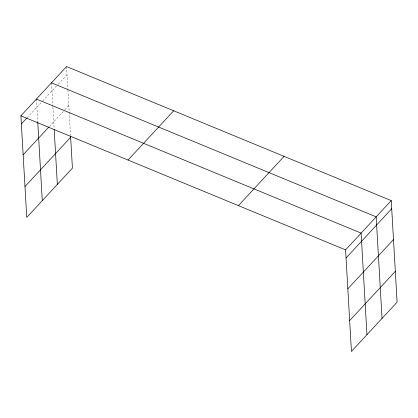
<?xml version="1.0" encoding="UTF-8"?>
<svg xmlns="http://www.w3.org/2000/svg" width="418" height="418" viewBox="0 0 418 418"><rect width="100%" height="100%" fill="white"/><g stroke="black" fill="none" stroke-linecap="round" stroke-linejoin="round"><path stroke-width="0.31" stroke-dasharray="2.09 1.57" d="M27.133 117.73L42.213 101.464M42.657 100.984L57.726 84.729M58.17 84.248L67.032 74.686M49.308 126.56L64.377 110.305M64.821 109.824L68.808 105.524M66.561 66.561L67.883 89.462M67.92 90.105L70.532 135.348M51.492 82.816L52.851 106.36M52.887 107.003L54.115 128.263M36.423 99.076L37.745 121.978"/><path stroke-width="0.63" d="M70.569 135.996L72.418 168.135L26.757 217.397L20.9 115.823L66.561 66.561L391.243 200.603L397.1 302.177L351.439 351.439L345.581 249.865L391.243 200.603M21.37 123.953L26.689 118.205M23.147 154.791L48.864 127.041M24.981 186.559L70.642 137.297M128.044 160.057L173.705 110.791M238.438 205.635L284.099 156.369M346.047 257.995L391.713 208.728M347.828 288.833L393.49 239.566M349.657 320.601L395.323 271.339M51.492 82.816L376.174 216.858L382.031 318.432M36.423 99.076L361.105 233.119L366.962 334.693M20.9 115.823L345.581 249.865M54.188 129.559L57.35 184.39M37.745 121.978L42.281 200.65"/></g></svg>
